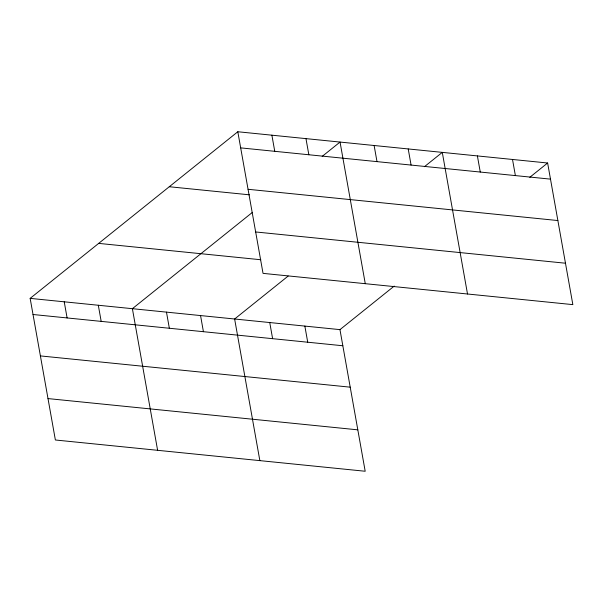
<?xml version="1.0" encoding="UTF-8"?>
<svg xmlns="http://www.w3.org/2000/svg" width="603" height="603" viewBox="0 0 603 603"><rect width="100%" height="100%" fill="white"/><g stroke="black" fill="none" stroke-linecap="round" stroke-linejoin="round"><path stroke-width="0.9" d="M394.219 286.093L339.964 329.63L365.192 471.252L55.378 439.994L30.15 298.372L237.808 131.748L547.622 163.006L572.85 304.628L263.036 273.37L237.808 131.748M252.265 212.497L132.389 308.683L157.617 450.313M322.198 156.381L340.047 142.059L365.275 283.689M288.166 276.046L234.627 319.002L259.855 460.624M424.437 166.692L442.285 152.378L467.513 294M529.781 177.32L547.622 163.006M240.68 147.878L550.494 179.136M248.059 189.289L557.873 220.547M169.277 186.734L249.416 194.814M255.657 231.959L565.471 263.217M98.673 243.386L260.782 259.742M30.15 298.372L339.964 329.63M33.022 314.502L342.843 345.76M40.401 355.913L350.215 387.171M47.999 398.583L357.82 429.841M512.512 159.463L515.384 175.594M477.395 155.921L480.267 172.051M408.208 148.933L411.08 165.064M374.124 145.496L376.996 161.627M305.962 138.622L308.842 154.752M271.885 135.185L274.757 151.315M304.854 326.087L307.726 342.218M269.745 322.545L272.616 338.675M200.55 315.565L203.422 331.695M166.473 312.128L169.345 328.251M98.312 305.246L101.183 321.376M64.227 301.809L67.106 317.939"/></g></svg>
